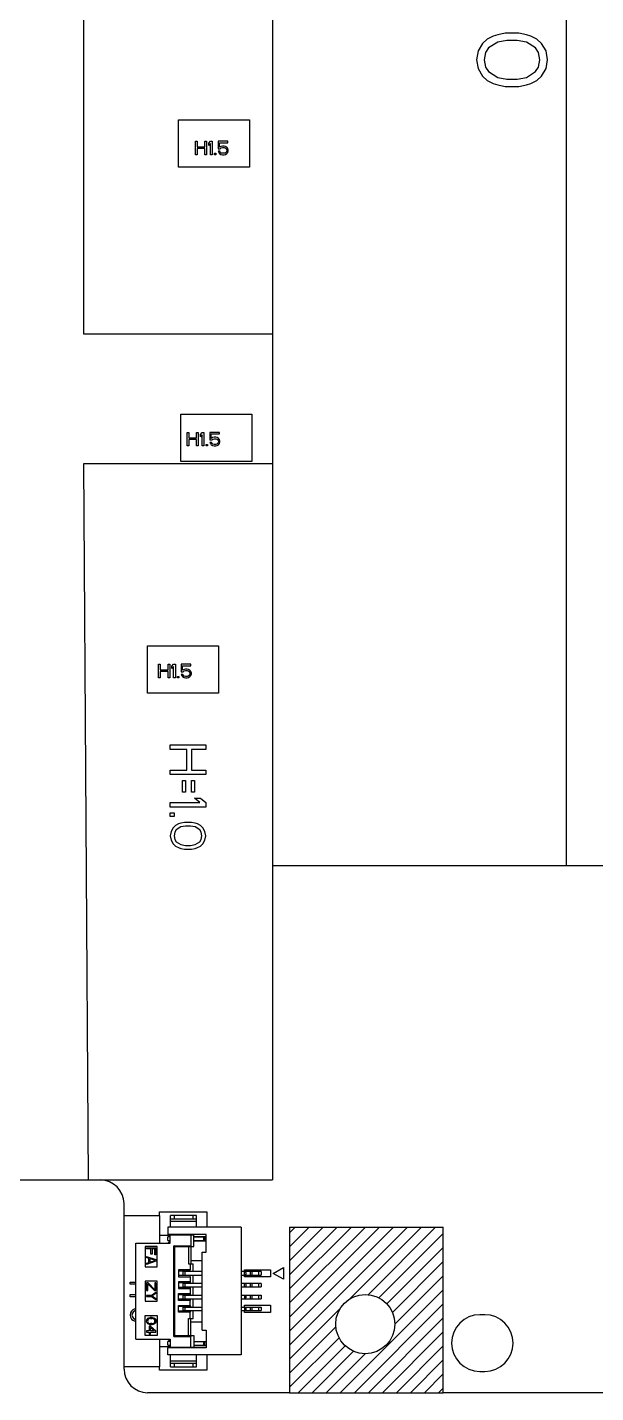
# Model space of a CAD drawing. Header units: millimetres. Extents: x 0 to 420, y 0 to 297.
# Drawn here: x 70.7 to 94.7, y 116.9 to 174.6 of the extents above; entities that cross this region are included whole.
import ezdxf

# ---------------------------------------------------------------- set-up
doc = ezdxf.new("R2010")
doc.units = ezdxf.units.MM
doc.header["$LTSCALE"] = 23.1
doc.layers.add('ASSEM_MEM', color=7, linetype='CONTINUOUS')

msp = doc.modelspace()

# ---------------------------------------------------------------- linework, layer by layer
at = {"layer": 'ASSEM_MEM', "color": 4, "linetype": 'CONTINUOUS'}
for p, q in [((73.058, 193.169), (73.058, 161.669)), ((81.058, 193.269), (81.058, 125.869)), ((93.473, 192.623), (93.473, 139.169)), ((77.073, 168.719), (77.073, 170.719)), ((77.073, 170.719), (80.073, 170.719)), ((80.073, 170.719), (80.073, 168.719)), ((77.791, 169.249), (77.791, 169.819)), ((77.791, 169.819), (77.862, 169.819)), ((77.862, 169.819), (77.862, 169.588)), ((77.862, 169.588), (78.195, 169.588)), ((77.862, 169.515), (77.862, 169.249)), ((78.195, 169.515), (77.862, 169.515)), ((78.195, 169.588), (78.195, 169.819)), ((78.195, 169.819), (78.266, 169.819)), ((78.195, 169.249), (78.195, 169.515)), ((78.266, 169.819), (78.266, 169.249)), ((78.361, 169.734), (78.432, 169.819)), ((78.361, 169.637), (78.361, 169.734)), ((78.432, 169.722), (78.361, 169.637)), ((78.432, 169.819), (78.503, 169.819)), ((78.432, 169.249), (78.432, 169.722)), ((78.503, 169.819), (78.503, 169.249)), ((78.598, 169.249), (78.598, 169.309)), ((78.598, 169.309), (78.658, 169.309)), ((78.658, 169.309), (78.658, 169.249)), ((78.753, 169.819), (78.753, 169.503)), ((79.157, 169.819), (78.753, 169.819)), ((78.753, 169.503), (78.836, 169.503)), ((78.753, 169.394), (78.777, 169.346)), ((78.824, 169.394), (78.753, 169.394)), ((78.777, 169.346), (78.812, 169.297)), ((78.812, 169.564), (78.812, 169.758)), ((78.812, 169.758), (79.157, 169.758)), ((78.872, 169.6), (78.812, 169.564)), ((78.812, 169.297), (78.872, 169.261)), ((78.848, 169.346), (78.824, 169.394)), ((78.836, 169.503), (78.883, 169.54)), ((78.883, 169.321), (78.848, 169.346)), ((78.931, 169.612), (78.872, 169.6)), ((78.883, 169.54), (78.931, 169.552)), ((78.931, 169.309), (78.883, 169.321)), ((79.002, 169.612), (78.931, 169.612)), ((78.931, 169.552), (79.002, 169.552)), ((79.002, 169.309), (78.931, 169.309)), ((79.062, 169.6), (79.002, 169.612)), ((79.002, 169.552), (79.05, 169.54)), ((79.05, 169.321), (79.002, 169.309)), ((79.05, 169.54), (79.085, 169.515)), ((79.085, 169.346), (79.05, 169.321)), ((79.121, 169.564), (79.062, 169.6)), ((79.062, 169.261), (79.121, 169.297)), ((79.085, 169.515), (79.109, 169.479)), ((79.109, 169.382), (79.085, 169.346)), ((79.109, 169.479), (79.121, 169.443)), ((79.121, 169.418), (79.109, 169.382)), ((79.157, 169.515), (79.121, 169.564)), ((79.121, 169.443), (79.121, 169.418)), ((79.121, 169.297), (79.157, 169.346)), ((79.157, 169.758), (79.157, 169.819)), ((79.18, 169.455), (79.157, 169.515)), ((79.157, 169.346), (79.18, 169.406)), ((79.18, 169.406), (79.18, 169.455)), ((80.073, 168.719), (77.073, 168.719)), ((77.862, 169.249), (77.791, 169.249)), ((78.266, 169.249), (78.195, 169.249)), ((78.503, 169.249), (78.432, 169.249)), ((78.658, 169.249), (78.598, 169.249)), ((78.872, 169.261), (78.931, 169.249)), ((78.931, 169.249), (79.002, 169.249)), ((79.002, 169.249), (79.062, 169.261)), ((73.058, 161.669), (81.058, 161.669)), ((77.173, 156.269), (77.173, 158.269)), ((77.173, 158.269), (80.173, 158.269)), ((80.173, 158.269), (80.173, 156.269)), ((77.438, 156.928), (77.438, 157.498)), ((77.438, 157.498), (77.509, 157.498)), ((77.509, 157.498), (77.509, 157.268)), ((77.509, 157.268), (77.842, 157.268)), ((77.509, 157.195), (77.509, 156.928)), ((77.842, 157.195), (77.509, 157.195)), ((77.842, 157.268), (77.842, 157.498)), ((77.842, 157.498), (77.913, 157.498)), ((77.842, 156.928), (77.842, 157.195)), ((77.913, 157.498), (77.913, 156.928)), ((78.008, 157.413), (78.079, 157.498)), ((78.008, 157.316), (78.008, 157.413)), ((78.079, 157.401), (78.008, 157.316)), ((78.079, 157.498), (78.15, 157.498)), ((78.079, 156.928), (78.079, 157.401)), ((78.15, 157.498), (78.15, 156.928)), ((78.4, 157.498), (78.4, 157.183)), ((78.804, 157.498), (78.4, 157.498)), ((78.4, 157.183), (78.483, 157.183)), ((78.459, 157.243), (78.459, 157.437)), ((78.459, 157.437), (78.804, 157.437)), ((78.519, 157.28), (78.459, 157.243)), ((78.483, 157.183), (78.53, 157.219)), ((78.578, 157.292), (78.519, 157.28)), ((78.53, 157.219), (78.578, 157.231)), ((78.649, 157.292), (78.578, 157.292)), ((78.578, 157.231), (78.649, 157.231)), ((78.709, 157.28), (78.649, 157.292)), ((78.649, 157.231), (78.697, 157.219)), ((78.697, 157.219), (78.732, 157.195)), ((78.768, 157.243), (78.709, 157.28)), ((78.732, 157.195), (78.756, 157.159)), ((78.756, 157.159), (78.768, 157.122)), ((78.804, 157.195), (78.768, 157.243)), ((78.804, 157.437), (78.804, 157.498)), ((78.827, 157.134), (78.804, 157.195)), ((77.509, 156.928), (77.438, 156.928)), ((77.913, 156.928), (77.842, 156.928)), ((78.15, 156.928), (78.079, 156.928)), ((78.245, 156.928), (78.245, 156.989)), ((78.245, 156.989), (78.305, 156.989)), ((78.305, 156.928), (78.245, 156.928)), ((78.305, 156.989), (78.305, 156.928)), ((78.4, 157.074), (78.424, 157.025)), ((78.471, 157.074), (78.4, 157.074)), ((78.424, 157.025), (78.459, 156.977)), ((78.459, 156.977), (78.519, 156.94)), ((78.495, 157.025), (78.471, 157.074)), ((78.53, 157.001), (78.495, 157.025)), ((78.519, 156.94), (78.578, 156.928)), ((78.578, 156.989), (78.53, 157.001)), ((78.649, 156.989), (78.578, 156.989)), ((78.578, 156.928), (78.649, 156.928)), ((78.697, 157.001), (78.649, 156.989)), ((78.649, 156.928), (78.709, 156.94)), ((78.732, 157.025), (78.697, 157.001)), ((78.709, 156.94), (78.768, 156.977)), ((78.756, 157.062), (78.732, 157.025)), ((78.768, 157.098), (78.756, 157.062)), ((78.768, 157.122), (78.768, 157.098)), ((78.768, 156.977), (78.804, 157.025)), ((78.804, 157.025), (78.827, 157.086)), ((78.827, 157.086), (78.827, 157.134)), ((73.058, 156.169), (73.257, 125.869)), ((81.058, 156.169), (73.058, 156.169)), ((80.173, 156.269), (77.173, 156.269)), ((75.773, 146.469), (75.773, 148.469)), ((75.773, 148.469), (78.773, 148.469)), ((78.773, 148.469), (78.773, 146.469)), ((76.23, 147.117), (76.23, 147.687)), ((76.23, 147.687), (76.302, 147.687)), ((76.302, 147.687), (76.302, 147.457)), ((76.302, 147.457), (76.634, 147.457)), ((76.302, 147.384), (76.302, 147.117)), ((76.634, 147.384), (76.302, 147.384)), ((76.634, 147.457), (76.634, 147.687)), ((76.634, 147.687), (76.705, 147.687)), ((76.634, 147.117), (76.634, 147.384)), ((76.705, 147.687), (76.705, 147.117)), ((76.8, 147.602), (76.872, 147.687)), ((76.8, 147.505), (76.8, 147.602)), ((76.872, 147.59), (76.8, 147.505)), ((76.872, 147.687), (76.943, 147.687)), ((76.872, 147.117), (76.872, 147.59)), ((76.943, 147.687), (76.943, 147.117)), ((77.192, 147.687), (77.192, 147.372)), ((77.596, 147.687), (77.192, 147.687)), ((77.192, 147.372), (77.275, 147.372)), ((77.252, 147.433), (77.252, 147.627)), ((77.252, 147.627), (77.596, 147.627)), ((77.311, 147.469), (77.252, 147.433)), ((77.275, 147.372), (77.323, 147.408)), ((77.37, 147.481), (77.311, 147.469)), ((77.323, 147.408), (77.37, 147.42)), ((77.442, 147.481), (77.37, 147.481)), ((77.37, 147.42), (77.442, 147.42)), ((77.501, 147.469), (77.442, 147.481)), ((77.442, 147.42), (77.489, 147.408)), ((77.489, 147.408), (77.525, 147.384)), ((77.56, 147.433), (77.501, 147.469)), ((77.525, 147.384), (77.549, 147.348)), ((77.549, 147.348), (77.56, 147.311)), ((77.596, 147.384), (77.56, 147.433)), ((77.596, 147.627), (77.596, 147.687)), ((77.62, 147.323), (77.596, 147.384)), ((77.62, 147.275), (77.62, 147.323)), ((76.302, 147.117), (76.23, 147.117)), ((76.705, 147.117), (76.634, 147.117)), ((76.943, 147.117), (76.872, 147.117)), ((77.038, 147.117), (77.038, 147.178)), ((77.038, 147.178), (77.097, 147.178)), ((77.097, 147.117), (77.038, 147.117)), ((77.097, 147.178), (77.097, 147.117)), ((77.192, 147.263), (77.216, 147.214)), ((77.264, 147.263), (77.192, 147.263)), ((77.216, 147.214), (77.252, 147.166)), ((77.252, 147.166), (77.311, 147.129)), ((77.287, 147.214), (77.264, 147.263)), ((77.323, 147.19), (77.287, 147.214)), ((77.311, 147.129), (77.37, 147.117)), ((77.37, 147.178), (77.323, 147.19)), ((77.442, 147.178), (77.37, 147.178)), ((77.37, 147.117), (77.442, 147.117)), ((77.489, 147.19), (77.442, 147.178)), ((77.442, 147.117), (77.501, 147.129)), ((77.525, 147.214), (77.489, 147.19)), ((77.501, 147.129), (77.56, 147.166)), ((77.549, 147.251), (77.525, 147.214)), ((77.56, 147.287), (77.549, 147.251)), ((77.56, 147.311), (77.56, 147.287)), ((77.56, 147.166), (77.596, 147.214)), ((77.596, 147.214), (77.62, 147.275)), ((78.773, 146.469), (75.773, 146.469)), ((76.729, 144.088), (76.729, 144.275)), ((76.729, 144.275), (78.229, 144.275)), ((77.431, 144.088), (76.729, 144.088)), ((77.431, 143.213), (77.431, 144.088)), ((77.623, 144.088), (77.623, 143.213)), ((78.229, 144.088), (77.623, 144.088)), ((78.229, 144.275), (78.229, 144.088)), ((76.729, 143.025), (76.729, 143.213)), ((76.729, 143.213), (77.431, 143.213)), ((78.229, 143.025), (76.729, 143.025)), ((77.24, 142.275), (77.24, 142.775)), ((77.24, 142.775), (77.368, 142.775)), ((77.368, 142.775), (77.368, 142.275)), ((77.623, 143.213), (78.229, 143.213)), ((77.623, 142.275), (77.623, 142.775)), ((77.623, 142.775), (77.751, 142.775)), ((77.751, 142.775), (77.751, 142.275)), ((78.229, 143.213), (78.229, 143.025)), ((77.368, 142.275), (77.24, 142.275)), ((77.751, 142.275), (77.623, 142.275)), ((76.729, 141.65), (76.729, 141.838)), ((76.729, 141.838), (77.974, 141.838)), ((78.229, 141.65), (76.729, 141.65)), ((77.974, 141.838), (77.751, 142.025)), ((77.751, 142.025), (78.006, 142.025)), ((78.006, 142.025), (78.229, 141.838)), ((78.229, 141.838), (78.229, 141.65)), ((76.729, 141.244), (76.729, 141.4)), ((76.729, 141.4), (76.889, 141.4)), ((76.889, 141.244), (76.729, 141.244)), ((76.889, 141.4), (76.889, 141.244)), ((77.176, 140.963), (77.08, 140.932)), ((77.336, 140.994), (77.176, 140.963)), ((77.623, 140.994), (77.336, 140.994)), ((77.782, 140.963), (77.623, 140.994)), ((77.878, 140.932), (77.782, 140.963)), ((76.761, 140.619), (76.729, 140.432)), ((76.729, 140.432), (76.761, 140.244)), ((76.857, 140.775), (76.761, 140.619)), ((76.953, 140.869), (76.857, 140.775)), ((76.921, 140.588), (76.889, 140.432)), ((76.889, 140.432), (76.921, 140.275)), ((76.985, 140.682), (76.921, 140.588)), ((77.08, 140.932), (76.953, 140.869)), ((77.176, 140.807), (76.985, 140.682)), ((77.368, 140.838), (77.176, 140.807)), ((77.591, 140.838), (77.368, 140.838)), ((77.782, 140.807), (77.591, 140.838)), ((77.974, 140.682), (77.782, 140.807)), ((78.006, 140.869), (77.878, 140.932)), ((78.038, 140.588), (77.974, 140.682)), ((78.102, 140.775), (78.006, 140.869)), ((78.07, 140.432), (78.038, 140.588)), ((78.038, 140.275), (78.07, 140.432)), ((78.197, 140.619), (78.102, 140.775)), ((78.229, 140.432), (78.197, 140.619)), ((78.197, 140.244), (78.229, 140.432)), ((76.761, 140.244), (76.857, 140.088)), ((76.857, 140.088), (76.953, 139.994)), ((76.921, 140.275), (76.985, 140.182)), ((76.953, 139.994), (77.08, 139.932)), ((76.985, 140.182), (77.176, 140.057)), ((77.08, 139.932), (77.176, 139.9)), ((77.176, 140.057), (77.368, 140.025)), ((77.176, 139.9), (77.336, 139.869)), ((77.336, 139.869), (77.623, 139.869)), ((77.368, 140.025), (77.591, 140.025)), ((77.591, 140.025), (77.782, 140.057)), ((77.623, 139.869), (77.782, 139.9)), ((77.782, 140.057), (77.974, 140.182)), ((77.782, 139.9), (77.878, 139.932)), ((77.878, 139.932), (78.006, 139.994)), ((77.974, 140.182), (78.038, 140.275)), ((78.006, 139.994), (78.102, 140.088)), ((78.102, 140.088), (78.197, 140.244)), ((81.058, 139.169), (162.973, 139.169)), ((73.257, 125.869), (81.058, 125.869)), ((74.773, 117.969), (74.773, 124.369)), ((74.773, 124.369), (76.273, 124.369)), ((76.273, 124.369), (76.273, 123.199)), ((81.773, 123.869), (88.273, 123.869)), ((81.773, 123.869), (81.773, 116.869)), ((88.273, 116.869), (88.273, 123.869)), ((81.084, 121.917), (81.517, 122.167)), ((81.517, 121.667), (81.084, 121.917)), ((81.517, 122.167), (81.517, 121.667)), ((76.273, 119.139), (76.273, 117.969)), ((76.273, 117.969), (74.773, 117.969)), ((81.773, 116.869), (88.273, 116.869))]:
    msp.add_line(p, q, dxfattribs=at)
at = {"layer": 'ASSEM_MEM', "color": 40, "linetype": 'CONTINUOUS'}
for p, q in [((89.934, 173.952), (89.743, 173.64)), ((90.126, 174.14), (89.934, 173.952)), ((90.381, 174.265), (90.126, 174.14)), ((90.573, 174.015), (90.19, 173.765)), ((90.573, 174.327), (90.381, 174.265)), ((90.892, 174.39), (90.573, 174.327)), ((90.956, 174.077), (90.573, 174.015)), ((91.466, 174.39), (90.892, 174.39)), ((91.402, 174.077), (90.956, 174.077)), ((91.785, 174.015), (91.402, 174.077)), ((91.785, 174.327), (91.466, 174.39)), ((91.977, 174.265), (91.785, 174.327)), ((92.168, 173.765), (91.785, 174.015)), ((92.232, 174.14), (91.977, 174.265)), ((92.424, 173.952), (92.232, 174.14)), ((92.615, 173.64), (92.424, 173.952)), ((89.743, 173.64), (89.679, 173.265)), ((90.062, 173.577), (89.998, 173.265)), ((90.19, 173.765), (90.062, 173.577)), ((92.296, 173.577), (92.168, 173.765)), ((92.36, 173.265), (92.296, 173.577)), ((92.679, 173.265), (92.615, 173.64)), ((89.679, 173.265), (89.743, 172.89)), ((89.743, 172.89), (89.934, 172.577)), ((89.998, 173.265), (90.062, 172.952)), ((90.062, 172.952), (90.19, 172.765)), ((90.19, 172.765), (90.573, 172.515)), ((91.785, 172.515), (92.168, 172.765)), ((92.168, 172.765), (92.296, 172.952)), ((92.296, 172.952), (92.36, 173.265)), ((92.424, 172.577), (92.615, 172.89)), ((92.615, 172.89), (92.679, 173.265)), ((89.934, 172.577), (90.126, 172.39)), ((90.126, 172.39), (90.381, 172.265)), ((90.381, 172.265), (90.573, 172.202)), ((90.573, 172.515), (90.956, 172.452)), ((90.573, 172.202), (90.892, 172.14)), ((90.956, 172.452), (91.402, 172.452)), ((91.402, 172.452), (91.785, 172.515)), ((91.466, 172.14), (91.785, 172.202)), ((91.785, 172.202), (91.977, 172.265)), ((91.977, 172.265), (92.232, 172.39)), ((92.232, 172.39), (92.424, 172.577)), ((90.892, 172.14), (91.466, 172.14)), ((75.03, 121.454), (75.03, 121.547)), ((75.03, 121.547), (75.273, 121.547)), ((75.273, 121.454), (75.03, 121.454)), ((75.03, 120.928), (75.03, 121.021)), ((75.03, 121.021), (75.273, 121.021)), ((75.273, 120.928), (75.03, 120.928)), ((75.046, 120.248), (75.03, 120.155)), ((75.093, 120.325), (75.046, 120.248)), ((75.14, 120.371), (75.093, 120.325)), ((75.125, 120.232), (75.109, 120.155)), ((75.156, 120.279), (75.125, 120.232)), ((75.204, 120.402), (75.14, 120.371)), ((75.251, 120.34), (75.156, 120.279)), ((75.251, 120.418), (75.204, 120.402)), ((75.273, 120.422), (75.251, 120.418)), ((75.273, 120.344), (75.251, 120.34)), ((75.03, 120.155), (75.046, 120.062)), ((75.046, 120.062), (75.093, 119.985)), ((75.093, 119.985), (75.14, 119.938)), ((75.109, 120.155), (75.125, 120.077)), ((75.125, 120.077), (75.156, 120.031)), ((75.14, 119.938), (75.204, 119.907)), ((75.156, 120.031), (75.251, 119.969)), ((75.204, 119.907), (75.251, 119.892)), ((75.251, 119.969), (75.273, 119.966)), ((75.251, 119.892), (75.273, 119.887))]:
    msp.add_line(p, q, dxfattribs=at)
at = {"layer": 'ASSEM_MEM', "color": 7, "linetype": 'CONTINUOUS'}
for p, q in [((62.773, 125.869), (73.257, 125.869)), ((74.773, 124.369), (74.773, 124.869)), ((76.743, 123.869), (76.743, 124.369)), ((77.843, 124.369), (76.743, 124.369)), ((76.743, 124.219), (77.843, 124.219)), ((77.843, 123.869), (77.843, 124.369)), ((76.623, 123.869), (76.623, 123.569)), ((79.723, 123.869), (76.623, 123.869)), ((79.723, 123.869), (79.723, 118.469)), ((75.273, 119.139), (75.273, 123.199)), ((75.273, 123.199), (76.723, 123.199)), ((76.723, 123.469), (76.623, 123.569)), ((78.243, 123.569), (76.623, 123.569)), ((76.623, 123.309), (76.623, 123.459)), ((76.723, 123.459), (76.623, 123.459)), ((76.623, 123.309), (76.723, 123.309)), ((76.623, 123.199), (76.723, 123.299)), ((76.723, 123.199), (76.723, 123.539)), ((77.723, 123.539), (76.723, 123.539)), ((76.923, 123.049), (76.883, 123.089)), ((76.883, 119.249), (76.883, 123.089)), ((76.883, 123.089), (77.595, 123.089)), ((77.595, 123.539), (77.595, 123.089)), ((77.595, 123.089), (77.635, 123.049)), ((77.723, 123.049), (77.723, 123.539)), ((77.723, 123.469), (78.243, 123.469)), ((78.243, 123.459), (77.723, 123.459)), ((77.723, 123.309), (78.243, 123.309)), ((77.723, 123.299), (78.243, 123.299)), ((77.843, 123.459), (77.843, 123.469)), ((78.073, 123.469), (78.073, 123.459)), ((78.073, 123.309), (78.073, 123.299)), ((78.243, 122.819), (78.243, 123.569)), ((75.673, 123.049), (75.673, 122.199)), ((76.173, 123.049), (75.673, 123.049)), ((75.723, 122.999), (75.723, 122.949)), ((75.723, 122.999), (76.123, 122.999)), ((75.911, 122.949), (75.723, 122.949)), ((75.723, 122.633), (76.123, 122.499)), ((75.723, 122.583), (75.723, 122.633)), ((75.825, 122.549), (75.723, 122.583)), ((75.825, 122.383), (75.825, 122.549)), ((76.089, 122.466), (75.86, 122.541)), ((75.86, 122.541), (75.86, 122.391)), ((75.911, 122.733), (75.911, 122.949)), ((75.962, 122.733), (75.911, 122.733)), ((75.962, 122.949), (75.962, 122.733)), ((76.072, 122.949), (75.962, 122.949)), ((76.072, 122.699), (76.072, 122.949)), ((76.123, 122.699), (76.072, 122.699)), ((76.123, 122.999), (76.123, 122.699)), ((76.123, 122.499), (76.123, 122.433)), ((76.173, 122.199), (76.173, 123.049)), ((76.923, 119.289), (76.923, 123.049)), ((76.923, 123.049), (77.723, 123.049)), ((77.505, 123.049), (77.505, 122.324)), ((77.593, 123.049), (77.593, 122.324)), ((78.073, 119.519), (78.073, 122.819)), ((78.073, 122.819), (78.243, 122.819)), ((75.673, 122.199), (76.173, 122.199)), ((76.123, 122.433), (75.723, 122.299)), ((75.723, 122.349), (75.825, 122.383)), ((75.723, 122.299), (75.723, 122.349)), ((75.86, 122.391), (76.089, 122.466)), ((77.073, 122.064), (77.073, 121.774)), ((77.574, 122.064), (77.073, 122.064)), ((77.588, 122.014), (77.073, 122.014)), ((77.28, 121.844), (77.28, 121.994)), ((78.073, 121.994), (77.28, 121.994)), ((77.505, 122.324), (77.699, 122.324)), ((77.574, 122.324), (77.574, 122.064)), ((77.588, 122.014), (77.574, 122.064)), ((77.588, 121.994), (77.588, 122.014)), ((77.593, 122.469), (78.073, 122.469)), ((77.699, 121.994), (77.699, 122.324)), ((80.573, 121.994), (79.723, 121.994)), ((79.873, 121.844), (79.873, 121.994)), ((79.923, 121.959), (79.888, 121.994)), ((79.923, 121.959), (79.923, 121.879)), ((80.573, 121.994), (80.573, 121.844)), ((75.673, 121.594), (75.673, 120.744)), ((76.173, 121.594), (75.673, 121.594)), ((75.723, 121.519), (75.723, 121.186)), ((75.791, 121.519), (75.723, 121.519)), ((76.064, 121.186), (75.774, 121.469)), ((75.774, 121.186), (75.774, 121.469)), ((75.791, 121.519), (76.081, 121.228)), ((76.081, 121.519), (76.081, 121.228)), ((76.123, 121.519), (76.081, 121.519)), ((76.123, 121.186), (76.123, 121.519)), ((76.173, 120.744), (76.173, 121.594)), ((77.588, 121.824), (77.073, 121.824)), ((77.073, 121.774), (77.574, 121.774)), ((77.073, 121.564), (77.073, 121.274)), ((77.574, 121.564), (77.073, 121.564)), ((77.588, 121.514), (77.073, 121.514)), ((77.588, 121.324), (77.073, 121.324)), ((77.28, 121.844), (78.073, 121.844)), ((77.28, 121.344), (77.28, 121.494)), ((78.073, 121.494), (77.28, 121.494)), ((77.28, 121.344), (78.073, 121.344)), ((77.574, 121.774), (77.588, 121.824)), ((77.574, 121.774), (77.574, 121.564)), ((77.588, 121.514), (77.574, 121.564)), ((77.574, 121.274), (77.588, 121.324)), ((77.588, 121.824), (77.588, 121.844)), ((77.588, 121.494), (77.588, 121.514)), ((77.588, 121.324), (77.588, 121.344)), ((77.699, 121.494), (77.699, 121.844)), ((77.699, 120.994), (77.699, 121.344)), ((79.723, 121.844), (80.573, 121.844)), ((80.573, 121.494), (79.723, 121.494)), ((79.723, 121.344), (80.573, 121.344)), ((79.873, 121.344), (79.873, 121.494)), ((79.888, 121.844), (79.923, 121.879)), ((79.923, 121.459), (79.888, 121.494)), ((79.888, 121.344), (79.923, 121.379)), ((79.923, 121.459), (79.923, 121.379)), ((80.573, 121.494), (80.573, 121.344)), ((75.673, 120.744), (76.173, 120.744)), ((75.723, 121.186), (75.774, 121.186)), ((75.723, 120.986), (75.723, 120.936)), ((75.928, 120.986), (75.723, 120.986)), ((75.723, 120.936), (75.928, 120.936)), ((75.928, 120.986), (76.123, 121.119)), ((76.123, 120.803), (75.928, 120.936)), ((76.123, 121.069), (75.962, 120.961)), ((75.962, 120.961), (76.123, 120.853)), ((76.064, 121.186), (76.123, 121.186)), ((76.123, 121.069), (76.123, 121.119)), ((76.123, 120.803), (76.123, 120.853)), ((77.073, 121.274), (77.574, 121.274)), ((77.073, 120.774), (77.073, 121.064)), ((77.073, 121.064), (77.574, 121.064)), ((77.588, 121.014), (77.073, 121.014)), ((77.588, 120.824), (77.073, 120.824)), ((77.574, 120.774), (77.073, 120.774)), ((77.28, 120.844), (77.28, 120.994)), ((77.28, 120.994), (78.073, 120.994)), ((77.28, 120.844), (78.073, 120.844)), ((77.574, 121.274), (77.574, 121.064)), ((77.574, 121.064), (77.588, 121.014)), ((77.588, 120.824), (77.574, 120.774)), ((77.574, 120.564), (77.574, 120.774)), ((77.588, 121.014), (77.588, 120.994)), ((77.588, 120.844), (77.588, 120.824)), ((77.699, 120.494), (77.699, 120.844)), ((79.723, 120.994), (80.573, 120.994)), ((79.723, 120.844), (80.573, 120.844)), ((79.873, 120.994), (79.873, 120.844)), ((79.888, 120.994), (79.923, 120.959)), ((79.923, 120.879), (79.888, 120.844)), ((79.923, 120.959), (79.923, 120.879)), ((80.573, 120.994), (80.573, 120.844)), ((77.073, 120.274), (77.073, 120.564)), ((77.073, 120.564), (77.574, 120.564)), ((77.588, 120.514), (77.073, 120.514)), ((77.588, 120.324), (77.073, 120.324)), ((77.574, 120.274), (77.073, 120.274)), ((77.28, 120.344), (77.28, 120.494)), ((77.28, 120.494), (78.073, 120.494)), ((77.28, 120.344), (78.073, 120.344)), ((77.574, 120.564), (77.588, 120.514)), ((77.588, 120.324), (77.574, 120.274)), ((77.574, 120.014), (77.574, 120.274)), ((77.588, 120.514), (77.588, 120.494)), ((77.588, 120.344), (77.588, 120.324)), ((77.699, 120.014), (77.699, 120.344)), ((79.723, 120.494), (80.573, 120.494)), ((79.723, 120.344), (80.573, 120.344)), ((79.873, 120.494), (79.873, 120.344)), ((79.888, 120.494), (79.923, 120.459)), ((79.923, 120.379), (79.888, 120.344)), ((79.923, 120.459), (79.923, 120.379)), ((80.573, 120.494), (80.573, 120.344)), ((90.023, 120.169), (89.823, 120.169)), ((75.673, 119.289), (75.673, 120.139)), ((75.673, 120.139), (76.173, 120.139)), ((75.723, 119.899), (75.732, 119.949)), ((75.732, 119.849), (75.723, 119.899)), ((75.732, 119.949), (75.757, 119.991)), ((75.757, 119.807), (75.732, 119.849)), ((75.757, 119.991), (75.783, 120.016)), ((75.783, 119.782), (75.757, 119.807)), ((75.774, 119.941), (75.766, 119.899)), ((75.766, 119.899), (75.774, 119.857)), ((75.791, 119.966), (75.774, 119.941)), ((75.774, 119.857), (75.791, 119.832)), ((75.783, 120.016), (75.817, 120.032)), ((75.817, 119.766), (75.783, 119.782)), ((75.842, 119.999), (75.791, 119.966)), ((75.791, 119.832), (75.842, 119.799)), ((75.817, 120.032), (75.842, 120.041)), ((75.842, 119.757), (75.817, 119.766)), ((75.842, 120.041), (75.885, 120.049)), ((75.894, 120.007), (75.842, 119.999)), ((75.842, 119.799), (75.894, 119.791)), ((75.885, 119.749), (75.842, 119.757)), ((75.842, 119.682), (75.842, 119.482)), ((75.894, 119.682), (75.842, 119.682)), ((75.962, 120.049), (75.885, 120.049)), ((75.885, 119.749), (75.962, 119.749)), ((75.894, 120.007), (75.953, 120.007)), ((75.953, 119.791), (75.894, 119.791)), ((75.894, 119.682), (76.123, 119.482)), ((76.055, 119.482), (75.894, 119.624)), ((75.894, 119.482), (75.894, 119.624)), ((76.004, 119.999), (75.953, 120.007)), ((75.953, 119.791), (76.004, 119.799)), ((75.962, 120.049), (76.004, 120.041)), ((76.004, 119.757), (75.962, 119.749)), ((76.004, 120.041), (76.03, 120.032)), ((76.055, 119.966), (76.004, 119.999)), ((76.004, 119.799), (76.055, 119.832)), ((76.03, 119.766), (76.004, 119.757)), ((76.03, 120.032), (76.064, 120.016)), ((76.064, 119.782), (76.03, 119.766)), ((76.072, 119.941), (76.055, 119.966)), ((76.055, 119.832), (76.072, 119.857)), ((76.064, 120.016), (76.089, 119.991)), ((76.089, 119.807), (76.064, 119.782)), ((76.081, 119.899), (76.072, 119.941)), ((76.072, 119.857), (76.081, 119.899)), ((76.089, 119.991), (76.115, 119.949)), ((76.115, 119.849), (76.089, 119.807)), ((76.115, 119.949), (76.123, 119.899)), ((76.123, 119.899), (76.115, 119.849)), ((76.173, 120.139), (76.173, 119.289)), ((77.505, 119.289), (77.505, 120.014)), ((77.505, 120.014), (77.699, 120.014)), ((77.593, 119.289), (77.593, 120.014)), ((77.593, 119.869), (78.073, 119.869)), ((75.273, 119.139), (76.723, 119.139)), ((76.173, 119.289), (75.673, 119.289)), ((75.723, 119.482), (75.723, 119.432)), ((75.842, 119.482), (75.723, 119.482)), ((75.723, 119.432), (75.842, 119.432)), ((75.842, 119.432), (75.842, 119.349)), ((75.842, 119.349), (75.894, 119.349)), ((76.055, 119.482), (75.894, 119.482)), ((75.894, 119.349), (75.894, 119.432)), ((75.894, 119.432), (76.123, 119.432)), ((76.123, 119.432), (76.123, 119.482)), ((76.723, 119.039), (76.623, 119.139)), ((76.723, 119.029), (76.623, 119.029)), ((76.623, 118.879), (76.623, 119.029)), ((76.723, 119.139), (76.723, 118.799)), ((76.923, 119.289), (76.883, 119.249)), ((76.883, 119.249), (77.595, 119.249)), ((76.923, 119.289), (77.723, 119.289)), ((77.595, 119.249), (77.635, 119.289)), ((77.595, 118.799), (77.595, 119.249)), ((77.723, 119.289), (77.723, 118.799)), ((77.723, 119.039), (78.243, 119.039)), ((77.723, 119.029), (78.243, 119.029)), ((78.073, 119.519), (78.243, 119.519)), ((78.073, 119.029), (78.073, 119.039)), ((78.243, 119.519), (78.243, 118.769)), ((76.623, 118.879), (76.723, 118.879)), ((76.623, 118.769), (76.723, 118.869)), ((78.243, 118.769), (76.623, 118.769)), ((76.623, 118.469), (76.623, 118.769)), ((79.723, 118.469), (76.623, 118.469)), ((76.723, 118.799), (77.723, 118.799)), ((76.743, 117.969), (76.743, 118.469)), ((77.723, 118.879), (78.243, 118.879)), ((77.723, 118.869), (78.243, 118.869)), ((77.843, 118.869), (77.843, 118.879)), ((77.843, 117.969), (77.843, 118.469)), ((78.073, 118.869), (78.073, 118.879)), ((74.773, 117.869), (74.773, 117.969)), ((76.743, 118.119), (77.843, 118.119)), ((76.743, 117.969), (77.843, 117.969)), ((89.823, 117.769), (90.023, 117.769)), ((81.773, 116.869), (75.773, 116.869)), ((96.184, 116.869), (88.273, 116.869))]:
    msp.add_line(p, q, dxfattribs=at)
at = {"layer": 'ASSEM_MEM', "color": 7, "linetype": 'CONTINUOUS', "true_color": 0x00beeb}
for p, q in [((76.273, 124.369), (76.273, 124.519)), ((76.273, 124.519), (78.273, 124.519)), ((78.273, 124.519), (78.273, 123.869)), ((76.673, 123.519), (76.273, 123.519)), ((79.873, 121.994), (79.873, 122.069)), ((79.873, 122.069), (80.973, 122.069)), ((80.973, 122.069), (80.973, 121.769)), ((79.873, 121.769), (79.873, 121.844)), ((80.973, 121.769), (79.873, 121.769)), ((79.873, 120.494), (79.873, 120.569)), ((79.873, 120.569), (80.973, 120.569)), ((79.873, 120.269), (79.873, 120.344)), ((80.973, 120.269), (79.873, 120.269)), ((80.973, 120.569), (80.973, 120.269)), ((76.273, 118.819), (76.673, 118.819)), ((78.273, 118.469), (78.273, 117.819)), ((76.273, 117.819), (76.273, 117.969)), ((78.273, 117.819), (76.273, 117.819))]:
    msp.add_line(p, q, dxfattribs=at)
at = {"layer": 'ASSEM_MEM', "color": 9, "linetype": 'CONTINUOUS'}
for p, q in [((76.893, 124.369), (76.893, 124.219)), ((77.693, 124.219), (77.693, 124.369)), ((77.843, 124.119), (76.743, 124.119)), ((78.146, 123.309), (78.146, 123.459)), ((78.18, 123.459), (78.18, 123.309)), ((77.34, 121.994), (77.34, 121.844)), ((79.897, 121.994), (79.897, 121.986)), ((80.127, 121.844), (80.127, 121.994)), ((80.183, 121.994), (80.183, 121.844)), ((80.473, 121.844), (80.473, 121.994)), ((77.34, 121.494), (77.34, 121.344)), ((79.897, 121.853), (79.897, 121.844)), ((79.897, 121.494), (79.897, 121.486)), ((79.897, 121.353), (79.897, 121.344)), ((80.127, 121.344), (80.127, 121.494)), ((80.183, 121.494), (80.183, 121.344)), ((80.473, 121.344), (80.473, 121.494)), ((77.34, 120.994), (77.34, 120.844)), ((79.897, 120.994), (79.897, 120.986)), ((79.897, 120.853), (79.897, 120.844)), ((80.127, 120.844), (80.127, 120.994)), ((80.183, 120.994), (80.183, 120.844)), ((80.473, 120.844), (80.473, 120.994)), ((77.34, 120.494), (77.34, 120.344)), ((79.897, 120.494), (79.897, 120.486)), ((79.897, 120.353), (79.897, 120.344)), ((80.127, 120.344), (80.127, 120.494)), ((80.183, 120.494), (80.183, 120.344)), ((80.473, 120.344), (80.473, 120.494)), ((78.146, 118.879), (78.146, 119.029)), ((78.18, 119.029), (78.18, 118.879)), ((76.743, 118.219), (77.843, 118.219)), ((76.893, 118.119), (76.893, 117.969)), ((77.693, 117.969), (77.693, 118.119))]:
    msp.add_line(p, q, dxfattribs=at)
at = {"layer": 'ASSEM_MEM', "color": 2, "linetype": 'CONTINUOUS'}
for p, q in [((81.773, 123.635), (82.008, 123.869)), ((81.773, 123.041), (82.602, 123.869)), ((81.773, 122.447), (83.196, 123.869)), ((81.773, 121.853), (83.79, 123.869)), ((81.773, 121.259), (84.384, 123.869)), ((81.773, 120.665), (84.978, 123.869)), ((81.773, 120.071), (85.572, 123.869)), ((81.773, 119.477), (86.166, 123.869)), ((81.773, 118.883), (86.76, 123.869)), ((84.318, 120.834), (87.353, 123.869)), ((85.092, 121.014), (87.947, 123.869)), ((85.55, 120.878), (88.273, 123.601)), ((85.888, 120.622), (88.273, 123.007)), ((86.122, 120.262), (88.273, 122.413)), ((86.223, 119.769), (88.273, 121.819)), ((83.917, 116.869), (88.273, 121.225)), ((81.773, 118.289), (83.909, 120.425)), ((84.511, 116.869), (88.273, 120.631)), ((81.773, 117.695), (83.729, 119.651)), ((85.105, 116.869), (88.273, 120.037)), ((81.773, 117.101), (83.864, 119.192)), ((85.699, 116.869), (88.273, 119.443)), ((82.135, 116.869), (84.121, 118.855)), ((82.729, 116.869), (84.481, 118.62)), ((83.323, 116.869), (84.973, 118.519)), ((86.293, 116.869), (88.273, 118.849)), ((86.887, 116.869), (88.273, 118.255)), ((87.481, 116.869), (88.273, 117.661)), ((88.075, 116.869), (88.273, 117.067))]:
    msp.add_line(p, q, dxfattribs=at)
at = {"layer": 'ASSEM_MEM', "color": 4, "linetype": 'CONTINUOUS'}
msp.add_circle((84.973, 119.769), 1.25, dxfattribs=at)
at = {"layer": 'ASSEM_MEM', "color": 7, "linetype": 'CONTINUOUS'}
for centre, radius, start, end in [((73.773, 124.869), 1, 0, 90), ((89.823, 118.969), 1.2, 90, 270), ((90.023, 118.969), 1.2, 270, 90), ((75.773, 117.869), 1, 180, 270)]:
    msp.add_arc(centre, radius, start, end, dxfattribs=at)

doc.saveas('drawing.dxf')
